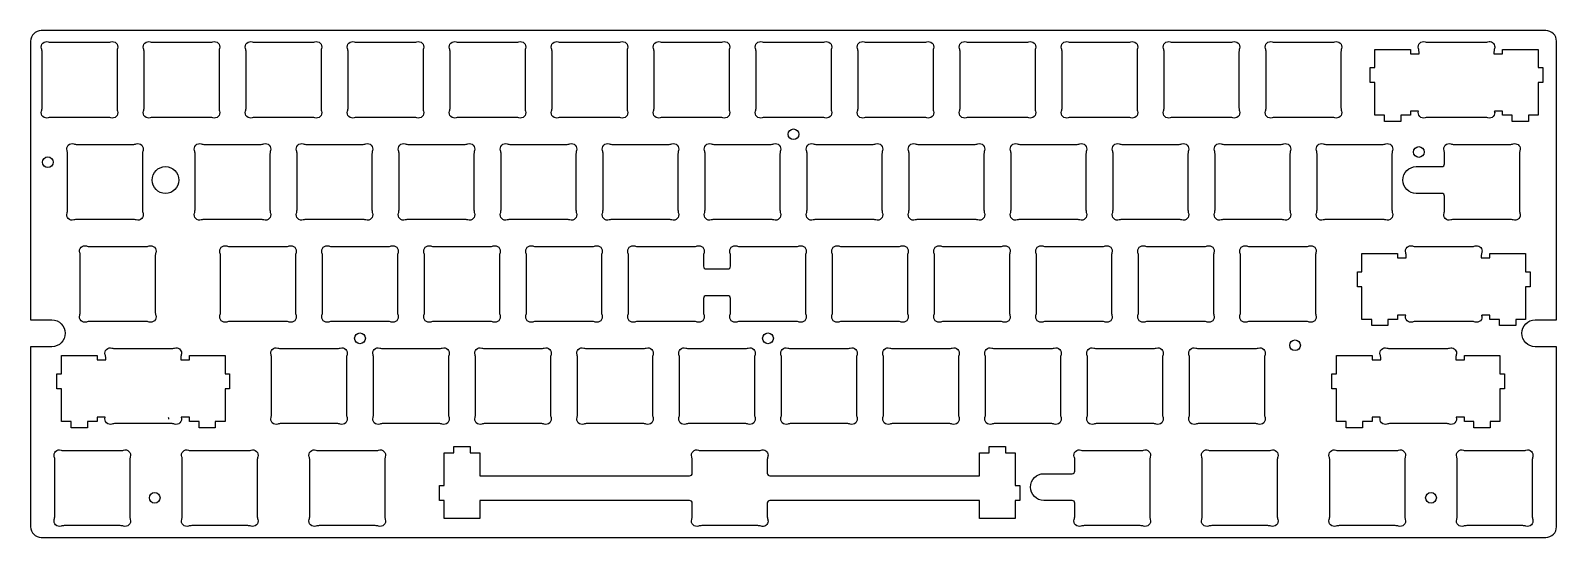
# Model space of a CAD drawing. Header units: millimetres. Extents: x 100 to 385, y 105 to 200.
import ezdxf

# ---------------------------------------------------------------- set-up
doc = ezdxf.new("R2010")
doc.units = ezdxf.units.MM
doc.header["$MEASUREMENT"] = 0
doc.layers.get('0').update_dxf_attribs({"linetype": 'CONTINUOUS'})
doc.layers.add('Screw', color=241, linetype='CONTINUOUS')

msp = doc.modelspace()

# ---------------------------------------------------------------- linework, layer by layer
at = {"linetype": 'Continuous'}
msp.add_lwpolyline([(101.63, 146.09), (104.36, 146.09, -1), (104.36, 141.09), (101.63, 141.09), (100.38, 141.09), (100.38, 107.49, 0.414214), (102.38, 105.49), (383.38, 105.49, 0.414214), (385.38, 107.49), (385.38, 141.09), (384.13, 141.09), (381.4, 141.09, -1), (381.4, 146.09), (384.13, 146.09), (385.38, 146.09), (385.38, 198.09, 0.414214), (383.38, 200.09), (102.38, 200.09, 0.414214), (100.38, 198.09), (100.38, 146.09), (101.83, 146.09)], format="xyb", dxfattribs=at)
for points in [[(104.3, 183.89, 0.078597), (103.69, 183.79, -0.612516), (102.43, 185.05, 0.078597), (102.53, 185.67), (102.53, 196.11, 0.095705), (102.43, 196.73, -0.612516), (103.69, 197.99, 0.078597), (104.3, 197.89), (114.75, 197.89, 0.078597), (115.36, 197.99, -0.612516), (116.62, 196.73, 0.078597), (116.53, 196.11), (116.53, 185.67, 0.078597), (116.62, 185.05, -0.612516), (115.36, 183.79, 0.078597), (114.75, 183.89)], [(123.35, 183.89, 0.078597), (122.74, 183.79, -0.612516), (121.48, 185.05, 0.078597), (121.58, 185.67), (121.58, 196.11, 0.095705), (121.48, 196.73, -0.612516), (122.74, 197.99, 0.078597), (123.35, 197.89), (133.8, 197.89, 0.078597), (134.41, 197.99, -0.612516), (135.67, 196.73, 0.078597), (135.58, 196.11), (135.58, 185.67, 0.078597), (135.67, 185.05, -0.612516), (134.41, 183.79, 0.078597), (133.8, 183.89)], [(142.4, 183.89, 0.078597), (141.79, 183.79, -0.612516), (140.53, 185.05, 0.078597), (140.63, 185.67), (140.63, 196.11, 0.095705), (140.53, 196.73, -0.612516), (141.79, 197.99, 0.078597), (142.4, 197.89), (152.85, 197.89, 0.078597), (153.46, 197.99, -0.612516), (154.72, 196.73, 0.078597), (154.63, 196.11), (154.63, 185.67, 0.078597), (154.72, 185.05, -0.612516), (153.46, 183.79, 0.078597), (152.85, 183.89)], [(161.45, 183.89, 0.078597), (160.84, 183.79, -0.612516), (159.58, 185.05, 0.078597), (159.68, 185.67), (159.68, 196.11, 0.095705), (159.58, 196.73, -0.612516), (160.84, 197.99, 0.078597), (161.45, 197.89), (171.9, 197.89, 0.078597), (172.51, 197.99, -0.612516), (173.77, 196.73, 0.078597), (173.68, 196.11), (173.68, 185.67, 0.078597), (173.77, 185.05, -0.612516), (172.51, 183.79, 0.078597), (171.9, 183.89)], [(180.5, 183.89, 0.078597), (179.89, 183.79, -0.612516), (178.63, 185.05, 0.078597), (178.73, 185.67), (178.73, 196.11, 0.095705), (178.63, 196.73, -0.612516), (179.89, 197.99, 0.078597), (180.5, 197.89), (190.95, 197.89, 0.078597), (191.56, 197.99, -0.612516), (192.82, 196.73, 0.078597), (192.73, 196.11), (192.73, 185.67, 0.078597), (192.82, 185.05, -0.612516), (191.56, 183.79, 0.078597), (190.95, 183.89)], [(199.55, 183.89, 0.078597), (198.94, 183.79, -0.612516), (197.68, 185.05, 0.078597), (197.78, 185.67), (197.78, 196.11, 0.095705), (197.68, 196.73, -0.612516), (198.94, 197.99, 0.078597), (199.55, 197.89), (210, 197.89, 0.078597), (210.61, 197.99, -0.612516), (211.87, 196.73, 0.078597), (211.78, 196.11), (211.78, 185.67, 0.078597), (211.87, 185.05, -0.612516), (210.61, 183.79, 0.078597), (210, 183.89)], [(218.6, 183.89, 0.078597), (217.99, 183.79, -0.612516), (216.73, 185.05, 0.078597), (216.83, 185.67), (216.83, 196.11, 0.095705), (216.73, 196.73, -0.612516), (217.99, 197.99, 0.078597), (218.6, 197.89), (229.05, 197.89, 0.078597), (229.66, 197.99, -0.612516), (230.92, 196.73, 0.078597), (230.83, 196.11), (230.83, 185.67, 0.078597), (230.92, 185.05, -0.612516), (229.66, 183.79, 0.078597), (229.05, 183.89)], [(237.65, 183.89, 0.078597), (237.04, 183.79, -0.612516), (235.78, 185.05, 0.078597), (235.88, 185.67), (235.88, 196.11, 0.095705), (235.78, 196.73, -0.612516), (237.04, 197.99, 0.078597), (237.65, 197.89), (248.1, 197.89, 0.078597), (248.71, 197.99, -0.612516), (249.97, 196.73, 0.078597), (249.88, 196.11), (249.88, 185.67, 0.078597), (249.97, 185.05, -0.612516), (248.71, 183.79, 0.078597), (248.1, 183.89)], [(256.7, 183.89, 0.078597), (256.09, 183.79, -0.612516), (254.83, 185.05, 0.078597), (254.93, 185.67), (254.93, 196.11, 0.095705), (254.83, 196.73, -0.612516), (256.09, 197.99, 0.078597), (256.7, 197.89), (267.15, 197.89, 0.078597), (267.76, 197.99, -0.612516), (269.02, 196.73, 0.078597), (268.93, 196.11), (268.93, 185.67, 0.078597), (269.02, 185.05, -0.612516), (267.76, 183.79, 0.078597), (267.15, 183.89)], [(275.75, 183.89, 0.078597), (275.14, 183.79, -0.612516), (273.88, 185.05, 0.078597), (273.98, 185.67), (273.98, 196.11, 0.095705), (273.88, 196.73, -0.612516), (275.14, 197.99, 0.078597), (275.75, 197.89), (286.2, 197.89, 0.078597), (286.81, 197.99, -0.612516), (288.07, 196.73, 0.078597), (287.98, 196.11), (287.98, 185.67, 0.078597), (288.07, 185.05, -0.612516), (286.81, 183.79, 0.078597), (286.2, 183.89)], [(294.8, 183.89, 0.078597), (294.19, 183.79, -0.612516), (292.93, 185.05, 0.078597), (293.03, 185.67), (293.03, 196.11, 0.095705), (292.93, 196.73, -0.612516), (294.19, 197.99, 0.078597), (294.8, 197.89), (305.25, 197.89, 0.078597), (305.86, 197.99, -0.612516), (307.12, 196.73, 0.078597), (307.03, 196.11), (307.03, 185.67, 0.078597), (307.12, 185.05, -0.612516), (305.86, 183.79, 0.078597), (305.25, 183.89)], [(313.85, 183.89, 0.078597), (313.24, 183.79, -0.612516), (311.98, 185.05, 0.078597), (312.08, 185.67), (312.08, 196.11, 0.095705), (311.98, 196.73, -0.612516), (313.24, 197.99, 0.078597), (313.85, 197.89), (324.3, 197.89, 0.078597), (324.91, 197.99, -0.612516), (326.17, 196.73, 0.078597), (326.08, 196.11), (326.08, 185.67, 0.078597), (326.17, 185.05, -0.612516), (324.91, 183.79, 0.078597), (324.3, 183.89)], [(332.9, 183.89, 0.078597), (332.29, 183.79, -0.612516), (331.03, 185.05, 0.078597), (331.13, 185.67), (331.13, 196.11, 0.095705), (331.03, 196.73, -0.612516), (332.29, 197.99, 0.078597), (332.9, 197.89), (343.35, 197.89, 0.078597), (343.96, 197.99, -0.612516), (345.22, 196.73, 0.078597), (345.13, 196.11), (345.13, 185.67, 0.078597), (345.22, 185.05, -0.612516), (343.96, 183.79, 0.078597), (343.35, 183.89)], [(109.07, 164.84, 0.078597), (108.45, 164.74, -0.612516), (107.19, 166, 0.078597), (107.29, 166.62), (107.29, 177.06, 0.095705), (107.19, 177.68, -0.612516), (108.45, 178.94, 0.078597), (109.07, 178.84), (119.51, 178.84, 0.078597), (120.13, 178.94, -0.612516), (121.39, 177.68, 0.078597), (121.29, 177.06), (121.29, 166.62, 0.078597), (121.39, 166, -0.612516), (120.13, 164.74, 0.078597), (119.51, 164.84)], [(132.88, 164.84, 0.078597), (132.26, 164.74, -0.612516), (131, 166, 0.078597), (131.1, 166.62), (131.1, 177.06, 0.095705), (131, 177.68, -0.612516), (132.26, 178.94, 0.078597), (132.88, 178.84), (143.32, 178.84, 0.078597), (143.94, 178.94, -0.612516), (145.2, 177.68, 0.078597), (145.1, 177.06), (145.1, 166.62, 0.078597), (145.2, 166, -0.612516), (143.94, 164.74, 0.078597), (143.32, 164.84)], [(151.93, 164.84, 0.078597), (151.31, 164.74, -0.612516), (150.05, 166, 0.078597), (150.15, 166.62), (150.15, 177.06, 0.095705), (150.05, 177.68, -0.612516), (151.31, 178.94, 0.078597), (151.93, 178.84), (162.37, 178.84, 0.078597), (162.99, 178.94, -0.612516), (164.25, 177.68, 0.078597), (164.15, 177.06), (164.15, 166.62, 0.078597), (164.25, 166, -0.612516), (162.99, 164.74, 0.078597), (162.37, 164.84)], [(170.98, 164.84, 0.078597), (170.36, 164.74, -0.612516), (169.1, 166, 0.078597), (169.2, 166.62), (169.2, 177.06, 0.095705), (169.1, 177.68, -0.612516), (170.36, 178.94, 0.078597), (170.98, 178.84), (181.42, 178.84, 0.078597), (182.04, 178.94, -0.612516), (183.3, 177.68, 0.078597), (183.2, 177.06), (183.2, 166.62, 0.078597), (183.3, 166, -0.612516), (182.04, 164.74, 0.078597), (181.42, 164.84)], [(190.03, 164.84, 0.078597), (189.41, 164.74, -0.612516), (188.15, 166, 0.078597), (188.25, 166.62), (188.25, 177.06, 0.095705), (188.15, 177.68, -0.612516), (189.41, 178.94, 0.078597), (190.03, 178.84), (200.47, 178.84, 0.078597), (201.09, 178.94, -0.612516), (202.35, 177.68, 0.078597), (202.25, 177.06), (202.25, 166.62, 0.078597), (202.35, 166, -0.612516), (201.09, 164.74, 0.078597), (200.47, 164.84)], [(209.08, 164.84, 0.078597), (208.46, 164.74, -0.612516), (207.2, 166, 0.078597), (207.3, 166.62), (207.3, 177.06, 0.095705), (207.2, 177.68, -0.612516), (208.46, 178.94, 0.078597), (209.08, 178.84), (219.52, 178.84, 0.078597), (220.14, 178.94, -0.612516), (221.4, 177.68, 0.078597), (221.3, 177.06), (221.3, 166.62, 0.078597), (221.4, 166, -0.612516), (220.14, 164.74, 0.078597), (219.52, 164.84)], [(228.13, 164.84, 0.078597), (227.51, 164.74, -0.612516), (226.25, 166, 0.078597), (226.35, 166.62), (226.35, 177.06, 0.095705), (226.25, 177.68, -0.612516), (227.51, 178.94, 0.078597), (228.13, 178.84), (238.57, 178.84, 0.078597), (239.19, 178.94, -0.612516), (240.45, 177.68, 0.078597), (240.35, 177.06), (240.35, 166.62, 0.078597), (240.45, 166, -0.612516), (239.19, 164.74, 0.078597), (238.57, 164.84)], [(247.18, 164.84, 0.078597), (246.56, 164.74, -0.612516), (245.3, 166, 0.078597), (245.4, 166.62), (245.4, 177.06, 0.095705), (245.3, 177.68, -0.612516), (246.56, 178.94, 0.078597), (247.18, 178.84), (257.62, 178.84, 0.078597), (258.24, 178.94, -0.612516), (259.5, 177.68, 0.078597), (259.4, 177.06), (259.4, 166.62, 0.078597), (259.5, 166, -0.612516), (258.24, 164.74, 0.078597), (257.62, 164.84)], [(266.23, 164.84, 0.078597), (265.61, 164.74, -0.612516), (264.35, 166, 0.078597), (264.45, 166.62), (264.45, 177.06, 0.095705), (264.35, 177.68, -0.612516), (265.61, 178.94, 0.078597), (266.23, 178.84), (276.67, 178.84, 0.078597), (277.29, 178.94, -0.612516), (278.55, 177.68, 0.078597), (278.45, 177.06), (278.45, 166.62, 0.078597), (278.55, 166, -0.612516), (277.29, 164.74, 0.078597), (276.67, 164.84)], [(285.28, 164.84, 0.078597), (284.66, 164.74, -0.612516), (283.4, 166, 0.078597), (283.5, 166.62), (283.5, 177.06, 0.095705), (283.4, 177.68, -0.612516), (284.66, 178.94, 0.078597), (285.28, 178.84), (295.72, 178.84, 0.078597), (296.34, 178.94, -0.612516), (297.6, 177.68, 0.078597), (297.5, 177.06), (297.5, 166.62, 0.078597), (297.6, 166, -0.612516), (296.34, 164.74, 0.078597), (295.72, 164.84)], [(304.33, 164.84, 0.078597), (303.71, 164.74, -0.612516), (302.45, 166, 0.078597), (302.55, 166.62), (302.55, 177.06, 0.095705), (302.45, 177.68, -0.612516), (303.71, 178.94, 0.078597), (304.33, 178.84), (314.77, 178.84, 0.078597), (315.39, 178.94, -0.612516), (316.65, 177.68, 0.078597), (316.55, 177.06), (316.55, 166.62, 0.078597), (316.65, 166, -0.612516), (315.39, 164.74, 0.078597), (314.77, 164.84)], [(323.38, 164.84, 0.078597), (322.76, 164.74, -0.612516), (321.5, 166, 0.078597), (321.6, 166.62), (321.6, 177.06, 0.095705), (321.5, 177.68, -0.612516), (322.76, 178.94, 0.078597), (323.38, 178.84), (333.82, 178.84, 0.078597), (334.44, 178.94, -0.612516), (335.7, 177.68, 0.078597), (335.6, 177.06), (335.6, 166.62, 0.078597), (335.7, 166, -0.612516), (334.44, 164.74, 0.078597), (333.82, 164.84)], [(342.43, 164.84, 0.078597), (341.81, 164.74, -0.612516), (340.55, 166, 0.078597), (340.65, 166.62), (340.65, 177.06, 0.095705), (340.55, 177.68, -0.612516), (341.81, 178.94, 0.078597), (342.43, 178.84), (352.87, 178.84, 0.078597), (353.49, 178.94, -0.612516), (354.75, 177.68, 0.078597), (354.65, 177.06), (354.65, 166.62, 0.078597), (354.75, 166, -0.612516), (353.49, 164.74, 0.078597), (352.87, 164.84)], [(366.24, 164.84, 0.078585), (365.62, 164.74, -0.612481), (364.37, 166, 0.078585), (364.46, 166.62), (364.46, 169.19, 0.414214), (363.96, 169.69), (360.43, 169.69), (359.18, 169.69, -1), (359.18, 174.69), (363.96, 174.69, 0.414214), (364.46, 175.19), (364.46, 177.06, 0.078585), (364.37, 177.68, -0.612481), (365.62, 178.94, 0.078585), (366.24, 178.84), (376.68, 178.84, 0.078585), (377.3, 178.94, -0.509379), (378.61, 177.98, -0.078585), (378.56, 177.68, 0.078585), (378.46, 177.06), (378.46, 166.62, 0.078585), (378.56, 166, -0.078585), (378.61, 165.69, -0.509379), (377.3, 164.74, 0.078585), (376.68, 164.84)], [(111.45, 145.79, 0.078597), (110.83, 145.69, -0.612516), (109.57, 146.95, 0.078597), (109.67, 147.57), (109.67, 158.01, 0.095705), (109.57, 158.63, -0.612516), (110.83, 159.89, 0.078597), (111.45, 159.79), (121.89, 159.79, 0.078597), (122.51, 159.89, -0.612516), (123.77, 158.63, 0.078597), (123.67, 158.01), (123.67, 147.57, 0.078597), (123.77, 146.95, -0.612516), (122.51, 145.69, 0.078597), (121.89, 145.79)], [(137.64, 145.79, 0.078597), (137.02, 145.69, -0.612516), (135.76, 146.95, 0.078597), (135.86, 147.57), (135.86, 158.01, 0.095705), (135.76, 158.63, -0.612516), (137.02, 159.89, 0.078597), (137.64, 159.79), (148.08, 159.79, 0.078597), (148.7, 159.89, -0.612516), (149.96, 158.63, 0.078597), (149.86, 158.01), (149.86, 147.57, 0.078597), (149.96, 146.95, -0.612516), (148.7, 145.69, 0.078597), (148.08, 145.79)], [(156.69, 145.79, 0.078597), (156.07, 145.69, -0.612516), (154.81, 146.95, 0.078597), (154.91, 147.57), (154.91, 158.01, 0.095705), (154.81, 158.63, -0.612516), (156.07, 159.89, 0.078597), (156.69, 159.79), (167.13, 159.79, 0.078597), (167.75, 159.89, -0.612516), (169.01, 158.63, 0.078597), (168.91, 158.01), (168.91, 147.57, 0.078597), (169.01, 146.95, -0.612516), (167.75, 145.69, 0.078597), (167.13, 145.79)], [(175.74, 145.79, 0.078597), (175.12, 145.69, -0.612516), (173.86, 146.95, 0.078597), (173.96, 147.57), (173.96, 158.01, 0.095705), (173.86, 158.63, -0.612516), (175.12, 159.89, 0.078597), (175.74, 159.79), (186.18, 159.79, 0.078597), (186.8, 159.89, -0.612516), (188.06, 158.63, 0.078597), (187.96, 158.01), (187.96, 147.57, 0.078597), (188.06, 146.95, -0.612516), (186.8, 145.69, 0.078597), (186.18, 145.79)], [(194.79, 145.79, 0.078597), (194.17, 145.69, -0.612516), (192.91, 146.95, 0.078597), (193.01, 147.57), (193.01, 158.01, 0.095705), (192.91, 158.63, -0.612516), (194.17, 159.89, 0.078597), (194.79, 159.79), (205.23, 159.79, 0.078597), (205.85, 159.89, -0.612516), (207.11, 158.63, 0.078597), (207.01, 158.01), (207.01, 147.57, 0.078597), (207.11, 146.95, -0.612516), (205.85, 145.69, 0.078597), (205.23, 145.79)], [(213.84, 145.79, 0.078597), (213.22, 145.69, -0.612516), (211.96, 146.95, 0.078597), (212.06, 147.57), (212.06, 158.01, 0.095705), (211.96, 158.63, -0.612516), (213.22, 159.89, 0.078597), (213.84, 159.79), (224.28, 159.79, 0.078597), (224.9, 159.89, -0.612516), (226.16, 158.63, 0.078597), (226.06, 158.01), (226.06, 156.09, 0.414214), (226.56, 155.59), (230.61, 155.59, 0.414214), (231.11, 156.09), (231.11, 158.01, 0.095705), (231.01, 158.63, -0.612516), (232.27, 159.89, 0.078597), (232.89, 159.79), (243.33, 159.79, 0.078597), (243.95, 159.89, -0.612516), (245.21, 158.63, 0.078597), (245.11, 158.01), (245.11, 147.57, 0.078597), (245.21, 146.95, -0.612516), (243.95, 145.69, 0.078597), (243.33, 145.79), (232.89, 145.79, 0.078597), (232.27, 145.69, -0.612516), (231.01, 146.95, 0.078597), (231.11, 147.57), (231.11, 150.09, 0.414214), (230.61, 150.59), (226.56, 150.59, 0.414214), (226.06, 150.09), (226.06, 147.57, 0.078597), (226.16, 146.95, -0.612516), (224.9, 145.69, 0.078597), (224.28, 145.79)], [(251.94, 145.79, 0.078597), (251.32, 145.69, -0.612516), (250.06, 146.95, 0.078597), (250.16, 147.57), (250.16, 158.01, 0.095705), (250.06, 158.63, -0.612516), (251.32, 159.89, 0.078597), (251.94, 159.79), (262.38, 159.79, 0.078597), (263, 159.89, -0.612516), (264.26, 158.63, 0.078597), (264.16, 158.01), (264.16, 147.57, 0.078597), (264.26, 146.95, -0.612516), (263, 145.69, 0.078597), (262.38, 145.79)], [(270.99, 145.79, 0.078597), (270.37, 145.69, -0.612516), (269.11, 146.95, 0.078597), (269.21, 147.57), (269.21, 158.01, 0.095705), (269.11, 158.63, -0.612516), (270.37, 159.89, 0.078597), (270.99, 159.79), (281.43, 159.79, 0.078597), (282.05, 159.89, -0.612516), (283.31, 158.63, 0.078597), (283.21, 158.01), (283.21, 147.57, 0.078597), (283.31, 146.95, -0.612516), (282.05, 145.69, 0.078597), (281.43, 145.79)], [(290.04, 145.79, 0.078597), (289.42, 145.69, -0.612516), (288.16, 146.95, 0.078597), (288.26, 147.57), (288.26, 158.01, 0.095705), (288.16, 158.63, -0.612516), (289.42, 159.89, 0.078597), (290.04, 159.79), (300.48, 159.79, 0.078597), (301.1, 159.89, -0.612516), (302.36, 158.63, 0.078597), (302.26, 158.01), (302.26, 147.57, 0.078597), (302.36, 146.95, -0.612516), (301.1, 145.69, 0.078597), (300.48, 145.79)], [(309.09, 145.79, 0.078597), (308.47, 145.69, -0.612516), (307.21, 146.95, 0.078597), (307.31, 147.57), (307.31, 158.01, 0.095705), (307.21, 158.63, -0.612516), (308.47, 159.89, 0.078597), (309.09, 159.79), (319.53, 159.79, 0.078597), (320.15, 159.89, -0.612516), (321.41, 158.63, 0.078597), (321.31, 158.01), (321.31, 147.57, 0.078597), (321.41, 146.95, -0.612516), (320.15, 145.69, 0.078597), (319.53, 145.79)], [(328.14, 145.79, 0.078597), (327.52, 145.69, -0.612516), (326.26, 146.95, 0.078597), (326.36, 147.57), (326.36, 158.01, 0.095705), (326.26, 158.63, -0.612516), (327.52, 159.89, 0.078597), (328.14, 159.79), (338.58, 159.79, 0.078597), (339.2, 159.89, -0.612516), (340.46, 158.63, 0.078597), (340.36, 158.01), (340.36, 147.57, 0.078597), (340.46, 146.95, -0.612516), (339.2, 145.69, 0.078597), (338.58, 145.79)], [(328.14, 145.79, 0.078597), (327.52, 145.69, -0.612516), (326.26, 146.95, 0.078597), (326.36, 147.57), (326.36, 158.01, 0.095705), (326.26, 158.63, -0.612516), (327.52, 159.89, 0.078597), (328.14, 159.79), (338.58, 159.79, 0.078597), (339.2, 159.89, -0.612516), (340.46, 158.63, 0.078597), (340.36, 158.01), (340.36, 147.57, 0.078597), (340.46, 146.95, -0.612516), (339.2, 145.69, 0.078597), (338.58, 145.79)], [(147.17, 126.74, 0.078597), (146.55, 126.64, -0.612516), (145.29, 127.9, 0.078597), (145.39, 128.52), (145.39, 138.96, 0.095705), (145.29, 139.58, -0.612516), (146.55, 140.84, 0.078597), (147.17, 140.74), (157.61, 140.74, 0.078597), (158.23, 140.84, -0.612516), (159.49, 139.58, 0.078597), (159.39, 138.96), (159.39, 128.52, 0.078597), (159.49, 127.9, -0.612516), (158.23, 126.64, 0.078597), (157.61, 126.74)], [(166.22, 126.74, 0.078597), (165.6, 126.64, -0.612516), (164.34, 127.9, 0.078597), (164.44, 128.52), (164.44, 138.96, 0.095705), (164.34, 139.58, -0.612516), (165.6, 140.84, 0.078597), (166.22, 140.74), (176.66, 140.74, 0.078597), (177.28, 140.84, -0.612516), (178.54, 139.58, 0.078597), (178.44, 138.96), (178.44, 128.52, 0.078597), (178.54, 127.9, -0.612516), (177.28, 126.64, 0.078597), (176.66, 126.74)], [(185.27, 126.74, 0.078597), (184.65, 126.64, -0.612516), (183.39, 127.9, 0.078597), (183.49, 128.52), (183.49, 138.96, 0.095705), (183.39, 139.58, -0.612516), (184.65, 140.84, 0.078597), (185.27, 140.74), (195.71, 140.74, 0.078597), (196.33, 140.84, -0.612516), (197.59, 139.58, 0.078597), (197.49, 138.96), (197.49, 128.52, 0.078597), (197.59, 127.9, -0.612516), (196.33, 126.64, 0.078597), (195.71, 126.74)], [(204.32, 126.74, 0.078597), (203.7, 126.64, -0.612516), (202.44, 127.9, 0.078597), (202.54, 128.52), (202.54, 138.96, 0.095705), (202.44, 139.58, -0.612516), (203.7, 140.84, 0.078597), (204.32, 140.74), (214.76, 140.74, 0.078597), (215.38, 140.84, -0.612516), (216.64, 139.58, 0.078597), (216.54, 138.96), (216.54, 128.52, 0.078597), (216.64, 127.9, -0.612516), (215.38, 126.64, 0.078597), (214.76, 126.74)], [(223.37, 126.74, 0.078597), (222.75, 126.64, -0.612516), (221.49, 127.9, 0.078597), (221.59, 128.52), (221.59, 138.96, 0.095705), (221.49, 139.58, -0.612516), (222.75, 140.84, 0.078597), (223.37, 140.74), (233.81, 140.74, 0.078597), (234.43, 140.84, -0.612516), (235.69, 139.58, 0.078597), (235.59, 138.96), (235.59, 128.52, 0.078597), (235.69, 127.9, -0.612516), (234.43, 126.64, 0.078597), (233.81, 126.74)], [(242.42, 126.74, 0.078597), (241.8, 126.64, -0.612516), (240.54, 127.9, 0.078597), (240.64, 128.52), (240.64, 138.96, 0.095705), (240.54, 139.58, -0.612516), (241.8, 140.84, 0.078597), (242.42, 140.74), (252.86, 140.74, 0.078597), (253.48, 140.84, -0.612516), (254.74, 139.58, 0.078597), (254.64, 138.96), (254.64, 128.52, 0.078597), (254.74, 127.9, -0.612516), (253.48, 126.64, 0.078597), (252.86, 126.74)], [(261.47, 126.74, 0.078597), (260.85, 126.64, -0.612516), (259.59, 127.9, 0.078597), (259.69, 128.52), (259.69, 138.96, 0.095705), (259.59, 139.58, -0.612516), (260.85, 140.84, 0.078597), (261.47, 140.74), (271.91, 140.74, 0.078597), (272.53, 140.84, -0.612516), (273.79, 139.58, 0.078597), (273.69, 138.96), (273.69, 128.52, 0.078597), (273.79, 127.9, -0.612516), (272.53, 126.64, 0.078597), (271.91, 126.74)], [(280.52, 126.74, 0.078597), (279.9, 126.64, -0.612516), (278.64, 127.9, 0.078597), (278.74, 128.52), (278.74, 138.96, 0.095705), (278.64, 139.58, -0.612516), (279.9, 140.84, 0.078597), (280.52, 140.74), (290.96, 140.74, 0.078597), (291.58, 140.84, -0.612516), (292.84, 139.58, 0.078597), (292.74, 138.96), (292.74, 128.52, 0.078597), (292.84, 127.9, -0.612516), (291.58, 126.64, 0.078597), (290.96, 126.74)], [(299.57, 126.74, 0.078597), (298.95, 126.64, -0.612516), (297.69, 127.9, 0.078597), (297.79, 128.52), (297.79, 138.96, 0.095705), (297.69, 139.58, -0.612516), (298.95, 140.84, 0.078597), (299.57, 140.74), (310.01, 140.74, 0.078597), (310.63, 140.84, -0.612516), (311.89, 139.58, 0.078597), (311.79, 138.96), (311.79, 128.52, 0.078597), (311.89, 127.9, -0.612516), (310.63, 126.64, 0.078597), (310.01, 126.74)], [(318.62, 126.74, 0.078597), (318, 126.64, -0.612516), (316.74, 127.9, 0.078597), (316.84, 128.52), (316.84, 138.96, 0.095705), (316.74, 139.58, -0.612516), (318, 140.84, 0.078597), (318.62, 140.74), (329.06, 140.74, 0.078597), (329.68, 140.84, -0.612516), (330.94, 139.58, 0.078597), (330.84, 138.96), (330.84, 128.52, 0.078597), (330.94, 127.9, -0.612516), (329.68, 126.64, 0.078597), (329.06, 126.74)], [(106.69, 107.69, 0.078597), (106.07, 107.59, -0.612516), (104.81, 108.85, 0.078597), (104.91, 109.47), (104.91, 119.91, 0.095705), (104.81, 120.53, -0.612516), (106.07, 121.79, 0.078597), (106.69, 121.69), (117.13, 121.69, 0.078597), (117.74, 121.79, -0.612516), (119, 120.53, 0.078597), (118.91, 119.91), (118.91, 109.47, 0.078597), (119, 108.85, -0.612516), (117.74, 107.59, 0.078597), (117.13, 107.69)], [(130.5, 107.69, 0.078597), (129.88, 107.59, -0.612516), (128.62, 108.85, 0.078597), (128.72, 109.47), (128.72, 119.91, 0.095705), (128.62, 120.53, -0.612516), (129.88, 121.79, 0.078597), (130.5, 121.69), (140.94, 121.69, 0.078597), (141.56, 121.79, -0.612516), (142.82, 120.53, 0.078597), (142.72, 119.91), (142.72, 109.47, 0.078597), (142.82, 108.85, -0.612516), (141.56, 107.59, 0.078597), (140.94, 107.69)], [(154.31, 107.69, 0.078597), (153.69, 107.59, -0.612516), (152.43, 108.85, 0.078597), (152.53, 109.47), (152.53, 119.91, 0.095705), (152.43, 120.53, -0.612516), (153.69, 121.79, 0.078597), (154.31, 121.69), (164.75, 121.69, 0.078597), (165.37, 121.79, -0.612516), (166.63, 120.53, 0.078597), (166.53, 119.91), (166.53, 109.47, 0.078597), (166.63, 108.85, -0.612516), (165.37, 107.59, 0.078597), (164.75, 107.69)], [(284.3, 109), (277.64, 109), (277.64, 112.39), (238.47, 112.39, 0.414214), (237.97, 111.89), (237.97, 109.47, 0.078585), (238.07, 108.85, -0.078585), (238.12, 108.54, -0.509379), (236.81, 107.59, 0.078585), (236.19, 107.69), (225.75, 107.69, 0.078585), (225.13, 107.59, -0.612481), (223.87, 108.85, 0.078585), (223.97, 109.47), (223.97, 111.89, 0.414214), (223.47, 112.39), (184.3, 112.39), (184.3, 109), (177.64, 109), (177.64, 112.4), (176.78, 112.4), (176.78, 115.2), (177.64, 115.2), (177.64, 121.29), (179.44, 121.29), (179.44, 122.46), (182.49, 122.46), (182.49, 121.29), (184.3, 121.29), (184.3, 116.99), (223.47, 116.99, 0.414214), (223.97, 117.49), (223.97, 119.91, 0.078585), (223.87, 120.53, -0.612481), (225.13, 121.79, 0.078585), (225.75, 121.69), (236.19, 121.69, 0.078585), (236.81, 121.79, -0.509379), (238.12, 120.83, -0.078585), (238.07, 120.53, 0.078585), (237.97, 119.91), (237.97, 117.49, 0.414214), (238.47, 116.99), (277.64, 116.99), (277.64, 121.29), (279.44, 121.29), (279.44, 122.46), (282.49, 122.46), (282.49, 121.29), (284.3, 121.29), (284.3, 115.2), (285.16, 115.2), (285.16, 112.4), (284.3, 112.4)], [(290.88, 112.39), (289.63, 112.39, -1), (289.63, 117.39), (292.13, 117.39), (294.91, 117.39, 0.414214), (295.41, 117.89), (295.41, 119.91, 0.095705), (295.31, 120.53, -0.612516), (296.57, 121.79, 0.078597), (297.19, 121.69), (307.63, 121.69, 0.078597), (308.24, 121.79, -0.612516), (309.5, 120.53, 0.078597), (309.41, 119.91), (309.41, 109.47, 0.078597), (309.5, 108.85, -0.612516), (308.24, 107.59, 0.078597), (307.63, 107.69), (297.19, 107.69, 0.078597), (296.57, 107.59, -0.612516), (295.31, 108.85, 0.078597), (295.41, 109.47), (295.41, 111.89, 0.414214), (294.91, 112.39), (292.13, 112.39)], [(321, 107.69, 0.078597), (320.38, 107.59, -0.612516), (319.12, 108.85, 0.078597), (319.22, 109.47), (319.22, 119.91, 0.095705), (319.12, 120.53, -0.612516), (320.38, 121.79, 0.078597), (321, 121.69), (331.44, 121.69, 0.078597), (332.06, 121.79, -0.612516), (333.32, 120.53, 0.078597), (333.22, 119.91), (333.22, 109.47, 0.078597), (333.32, 108.85, -0.612516), (332.06, 107.59, 0.078597), (331.44, 107.69)], [(344.81, 107.69, 0.078597), (344.19, 107.59, -0.612516), (342.93, 108.85, 0.078597), (343.03, 109.47), (343.03, 119.91, 0.095705), (342.93, 120.53, -0.612516), (344.19, 121.79, 0.078597), (344.81, 121.69), (355.25, 121.69, 0.078597), (355.87, 121.79, -0.612516), (357.13, 120.53, 0.078597), (357.03, 119.91), (357.03, 109.47, 0.078597), (357.13, 108.85, -0.612516), (355.87, 107.59, 0.078597), (355.25, 107.69)], [(368.62, 107.69, 0.078597), (368.01, 107.59, -0.612516), (366.75, 108.85, 0.078597), (366.84, 109.47), (366.84, 119.91, 0.095705), (366.75, 120.53, -0.612516), (368.01, 121.79, 0.078597), (368.62, 121.69), (379.06, 121.69, 0.078597), (379.68, 121.79, -0.612516), (380.94, 120.53, 0.078597), (380.84, 119.91), (380.84, 109.47, 0.078597), (380.94, 108.85, -0.612516), (379.68, 107.59, 0.078597), (379.06, 107.69)]]:
    msp.add_lwpolyline(points, format="xyb", close=True)
for points in [[(377.11, 184.28), (375.31, 184.28), (375.31, 185.07), (373.79, 185.07, -0.620208), (372.54, 183.79, 0.078585), (371.92, 183.89), (361.48, 183.89, 0.078585), (360.86, 183.79, -0.620208), (359.61, 185.07), (358.09, 185.07), (358.09, 184.28), (356.29, 184.28), (356.29, 183.12), (353.24, 183.12), (353.24, 184.28), (351.43, 184.28), (351.43, 190.38), (350.57, 190.38), (350.57, 193.17), (351.43, 193.17), (351.43, 196.58), (358.09, 196.58), (358.09, 195.77), (359.7, 195.77), (359.7, 196.11, 0.078585), (359.6, 196.73, -0.612481), (360.86, 197.99, 0.078585), (361.48, 197.89), (371.92, 197.89, 0.078585), (372.54, 197.99, -0.509379), (373.85, 197.03, -0.078585), (373.8, 196.73, 0.078585), (373.7, 196.11), (373.7, 195.77), (375.31, 195.77), (375.31, 196.58), (381.97, 196.58), (381.97, 193.17), (382.83, 193.17), (382.83, 190.38), (381.97, 190.38), (381.97, 184.28), (380.16, 184.28), (380.16, 183.12), (377.11, 183.12), (377.11, 184.28), (375.33, 184.28)], [(374.73, 146.18), (372.93, 146.18), (372.93, 146.97), (371.41, 146.97, -0.620208), (370.16, 145.69, 0.078585), (369.54, 145.79), (359.1, 145.79, 0.078585), (358.48, 145.69, -0.620208), (357.23, 146.97), (355.71, 146.97), (355.71, 146.18), (353.9, 146.18), (353.9, 145.02), (350.86, 145.02), (350.86, 146.18), (349.05, 146.18), (349.05, 152.28), (348.19, 152.28), (348.19, 155.07), (349.05, 155.07), (349.05, 158.48), (355.71, 158.48), (355.71, 157.67), (357.32, 157.67), (357.32, 158.01, 0.078585), (357.22, 158.63, -0.612481), (358.48, 159.89, 0.078585), (359.1, 159.79), (369.54, 159.79, 0.078585), (370.16, 159.89, -0.509379), (371.47, 158.93, -0.078585), (371.42, 158.63, 0.078585), (371.32, 158.01), (371.32, 157.67), (372.93, 157.67), (372.93, 158.48), (379.58, 158.48), (379.58, 155.07), (380.45, 155.07), (380.45, 152.28), (379.58, 152.28), (379.58, 146.18), (377.78, 146.18), (377.78, 145.02), (374.73, 145.02), (374.73, 146.18), (372.95, 146.18)], [(131.85, 127.13), (130.04, 127.13), (130.04, 127.92), (128.52, 127.92, -0.620208), (127.27, 126.64, 0.078585), (126.65, 126.74), (116.21, 126.74, 0.078585), (115.59, 126.64, -0.620208), (114.34, 127.92), (112.82, 127.92), (112.82, 127.13), (111.02, 127.13), (111.02, 125.97), (107.97, 125.97), (107.97, 127.13), (106.17, 127.13), (106.17, 133.23), (105.3, 133.23), (105.3, 136.02), (106.17, 136.02), (106.17, 139.43), (112.82, 139.43), (112.82, 138.62), (114.43, 138.62), (114.43, 138.96, 0.078585), (114.33, 139.58, -0.612481), (115.59, 140.84, 0.078585), (116.21, 140.74), (126.65, 140.74, 0.078585), (127.27, 140.84, -0.509379), (128.58, 139.88, -0.078585), (128.53, 139.58, 0.078585), (128.43, 138.96), (128.43, 138.62), (130.04, 138.62), (130.04, 139.43), (136.7, 139.43), (136.7, 136.02), (137.56, 136.02), (137.56, 133.23), (136.7, 133.23), (136.7, 127.13), (134.89, 127.13), (134.89, 125.97), (131.85, 125.97), (131.85, 127.13), (130.07, 127.13)], [(369.97, 127.13), (368.17, 127.13), (368.17, 127.92), (366.65, 127.92, -0.620208), (365.39, 126.64, 0.078585), (364.78, 126.74), (354.34, 126.74, 0.078585), (353.72, 126.64, -0.620208), (352.47, 127.92), (350.95, 127.92), (350.95, 127.13), (349.14, 127.13), (349.14, 125.97), (346.09, 125.97), (346.09, 127.13), (344.29, 127.13), (344.29, 133.23), (343.43, 133.23), (343.43, 136.02), (344.29, 136.02), (344.29, 139.43), (350.95, 139.43), (350.95, 138.62), (352.56, 138.62), (352.56, 138.96, 0.078585), (352.46, 139.58, -0.612481), (353.72, 140.84, 0.078585), (354.34, 140.74), (364.78, 140.74, 0.078585), (365.39, 140.84, -0.509379), (366.7, 139.88, -0.078585), (366.65, 139.58, 0.078585), (366.56, 138.96), (366.56, 138.62), (368.17, 138.62), (368.17, 139.43), (374.82, 139.43), (374.82, 136.02), (375.69, 136.02), (375.69, 133.23), (374.82, 133.23), (374.82, 127.13), (373.02, 127.13), (373.02, 125.97), (369.97, 125.97), (369.97, 127.13), (368.19, 127.13)]]:
    msp.add_lwpolyline(points, format="xyb")
msp.add_circle((125.58, 172.19), 2.5, dxfattribs=at)
for centre in [(372.85, 184.74), (370.47, 146.64), (125.2, 127.59)]:
    msp.add_arc(centre, 1, 360, 17.9734)
at = {"layer": 'Screw', "linetype": 'Continuous'}
for centre in [(242.87, 180.73), (359.66, 177.42), (103.6, 175.51), (161.91, 142.65), (238.11, 142.65), (336.55, 141.35), (123.57, 112.89), (361.94, 112.89)]:
    msp.add_circle(centre, 1, dxfattribs=at)

doc.saveas('drawing.dxf')
